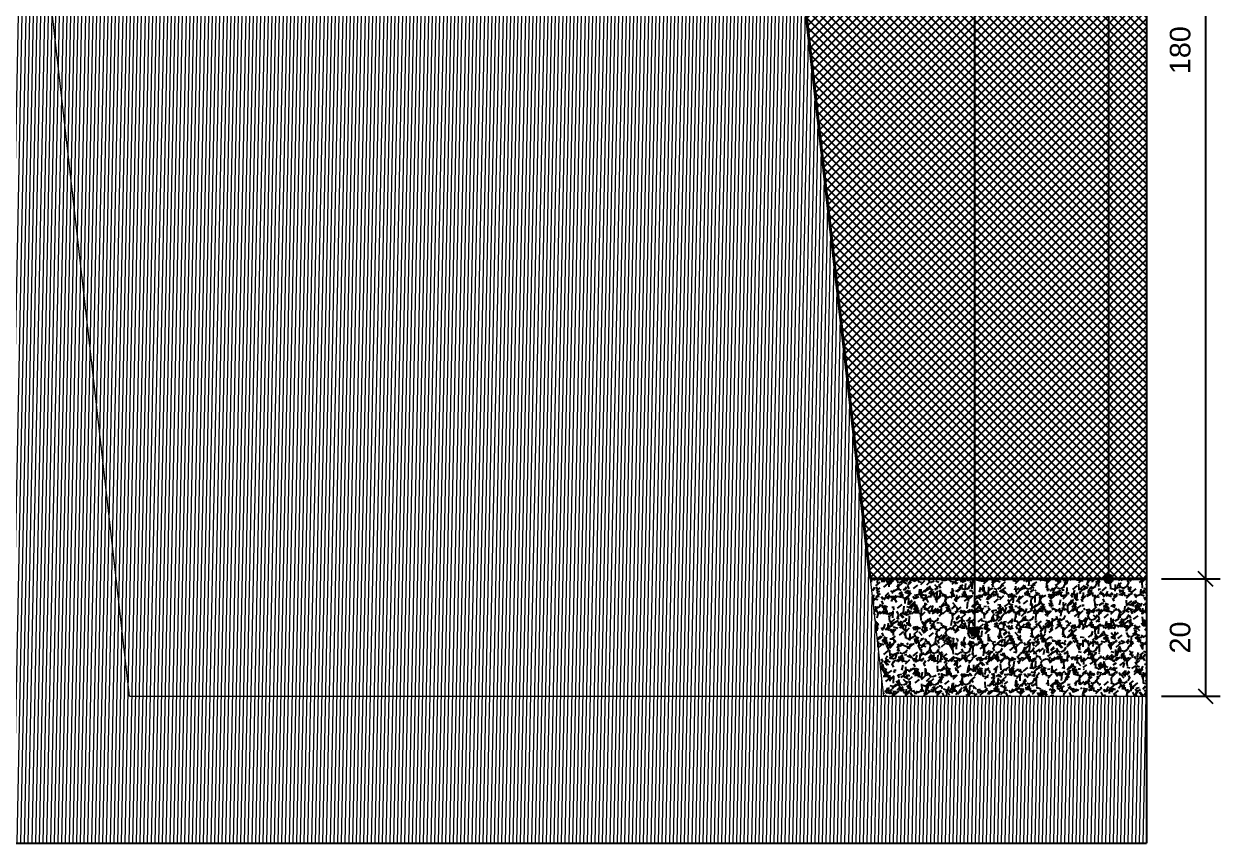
# Model space of a CAD drawing. Header units: metres. Extents: x -325 to 301, y -147 to 149.
# Drawn here: x 64.212 to 66.25, y 14.518 to 15.913 of the extents above; entities that cross this region are included whole.
import ezdxf

# ---------------------------------------------------------------- set-up
doc = ezdxf.new("R2010")
doc.units = ezdxf.units.M
doc.linetypes.add('ACAD_ISO03W100', pattern=[30, 12, -18])
doc.layers.get('Defpoints').update_dxf_attribs({"lineweight": 13})
doc.layers.add('-aux', color=50, linetype='Continuous', plot=False)
doc.layers.add('0-TX-1_25', color=7, linetype='Continuous', true_color=0x3f4f7f)
doc.layers.add('03-SOL-H-sorra', color=7, linetype='Continuous', true_color=0x7e7a67)
for name, color, linetype in [('02-L-Geotextile', 32, 'Continuous'), ('1-SECCIÓ', 1, 'Continuous'), ('EIT_3 TR terra vegetal', 45, 'Continuous')]:
    doc.layers.add(name, color=color, linetype=linetype)
doc.layers.add('1-CM', color=7, linetype='Continuous', lineweight=0)
doc.layers.add('3-TR Seleccionat', color=44, linetype='Continuous', lineweight=0)
doc.styles.get("Standard").update_dxf_attribs({"font": 'arial.ttf'})
doc.dimstyles.new('ISO-25', dxfattribs={"dimtxt": 0.1, "dimasz": 0.1, "dimexe": 0.1, "dimexo": 0.1, "dimgap": 0.1, "dimtad": 1, "dimdec": 0, "dimlfac": 100, "dimzin": 9, "dimtxsty": 'Standard', "dimblk": 'OBLIQUE', "dimcen": 0.1, "dimadec": 0, "dimazin": 0, "dimtfac": 1, "dimtdec": 0, "dimtmove": 0, "dimatfit": 3, "dimldrblk": 'OBLIQUE', "dimfxl": 1, "dimarcsym": 0})

# ---------------------------------------------------------------- blocks, each defined once
blk = doc.blocks.new('_Oblique')
at = {"color": 0, "lineweight": -2}
blk.add_line((-0.499999999995058, -0.4999999998130015), (0.500000000028669, 0.500000000163238), dxfattribs=at)
blk = doc.blocks.new('*D1377')
at = {"layer": '0-TX-1_25', "color": 0, "lineweight": -2, "transparency": 16777216}
for p, q in [((66.14968644550362, 16.76851358359271), (66.24966964284826, 16.76851358359271)), ((66.22466964284826, 16.76851358359271), (66.22466964284826, 14.96851387272304)), ((66.14968644539115, 14.96851387272304), (66.24966964284826, 14.96851387272304))]:
    blk.add_line(p, q, dxfattribs=at)
at = {"layer": 'Defpoints', "color": 0, "transparency": 16777216}
for p in [(66.12468644550361, 16.76851358359271), (66.12468644539115, 14.96851387272304), (66.22466964284826, 14.96851387272304)]:
    blk.add_point(p, dxfattribs=at)
at = {"layer": '0-TX-1_25', "color": 0, "lineweight": -2, "transparency": 16777216, "xscale": 0.025, "yscale": 0.025, "zscale": 0.025}
for p, rotation in [((66.22466964284826, 16.76851358359271), 90), ((66.22466964284826, 14.96851387272304), 270)]:
    blk.add_blockref('_Oblique', p, dxfattribs=dict(at, rotation=rotation))
at = {"layer": '0-TX-1_25', "color": 0, "transparency": 16777216, "insert": (66.18179958827798, 15.86851372815785), "char_height": 0.035, "attachment_point": 5, "rotation": 90}
blk.add_mtext('180', dxfattribs=at)
blk = doc.blocks.new('*D1378')
at = {"layer": '0-TX-1_25', "color": 0, "lineweight": -2, "transparency": 16777216}
for p, q in [((66.14962449553721, 14.96848977604491), (66.24960769288194, 14.96848977604491)), ((66.22460769288193, 14.96848977604491), (66.22460769288193, 14.76848977604488)), ((66.14962449542475, 14.76848977604488), (66.24960769288194, 14.76848977604488))]:
    blk.add_line(p, q, dxfattribs=at)
at = {"layer": 'Defpoints', "color": 0, "transparency": 16777216}
for p in [(66.1246244955372, 14.96848977604491), (66.12462449542474, 14.76848977604488), (66.22460769288193, 14.76848977604488)]:
    blk.add_point(p, dxfattribs=at)
at = {"layer": '0-TX-1_25', "color": 0, "lineweight": -2, "transparency": 16777216, "xscale": 0.025, "yscale": 0.025, "zscale": 0.025}
for p, rotation in [((66.22460769288193, 14.96848977604491), 90), ((66.22460769288193, 14.76848977604488), 270)]:
    blk.add_blockref('_Oblique', p, dxfattribs=dict(at, rotation=rotation))
at = {"layer": '0-TX-1_25', "color": 0, "transparency": 16777216, "insert": (66.18173763831166, 14.86848977604487), "char_height": 0.035, "attachment_point": 5, "rotation": 90}
blk.add_mtext('20', dxfattribs=at)
blk = doc.blocks.new('POINT')
at = {"layer": '0-TX-1_25'}
h = blk.add_hatch(dxfattribs=at)
h.set_pattern_fill('ANGLE', color=256)
h.set_pattern_definition([(0, (-83.74681484067048, -12.72584030761209), (0, 6.985), [5.08, -1.905]), (90, (-83.74681484067048, -12.72584030761209), (-6.985, 4.277078946022131e-16), [5.08, -1.905])])
edge = h.paths.add_edge_path()
edge.add_arc((0, 0), 0.0075, 0, 360)
h = blk.add_hatch(color=256, dxfattribs=at)
h.dxf.hatch_style = 1
edge = h.paths.add_edge_path()
edge.add_arc((0, 0), 0.0075, 0, 360)
blk.add_circle((0, 0), 0.0075, dxfattribs=at)

msp = doc.modelspace()

# ---------------------------------------------------------------- hatches: boundary and pattern name
at = {"layer": '03-SOL-H-sorra'}
h = msp.add_hatch(dxfattribs=at)
h.set_pattern_fill('GRAVEL', color=256, scale=0.0015, angle=45.57823182521773, style=0)
h.set_pattern_definition([(273.5910193252177, (-3.829413591708743, -63.18422876266615), (0.0315614064445395, -0.4576978562580837), [0.005125821599999996, -0.5074572545934745]), (230.5479728252178, (-3.829092539985098, -63.18934452915718), (0.2927988807063723, 0.3532028672832049), [0.008796070799999991, -0.8708107334028594]), (178.0886789252177, (-3.834681842497972, -63.19613647368138), (0.5659992078467491, -0.02122985437609437), [0.006202222799999996, -0.6140208419114994]), (312.8519208252177, (-3.83827935291292, -63.21341575100465), (-0.5175580738186486, 0.5605615490069846), [0.008010067800000001, -0.79299656138607]), (338.4118860052178, (-3.83283165938046, -63.21928804162896), (-0.4598729198166084, 0.1839537648957676), [0.007854505500000001, -0.77759711618016]), (42.85192082521767, (-3.825528115222241, -63.22217796684059), (-0.5605615490069846, -0.5175580738186486), [0.008010067800000001, -0.79299656138607]), (83.27247229521772, (-3.819655824597916, -63.21673027330814), (-0.07456488151619256, -0.6204217665785452), [0.0105929049, -1.048696729713705]), (117.8335601952177, (-3.818414889125009, -63.20621031455575), (-0.4119755516710567, 0.7771642521535052), [0.0100007928, -0.990078849028575]), (167.0077974452177, (-3.823084307888635, -63.1973665338365), (-0.5670867396270464, 0.1289874402380721), [0.008037194999999992, -0.7956831854806796]), (220.8145901252177, (-3.830915764657561, -63.19555962214071), (0.3205539276823793, 0.2726565595165129), [0.0091756992, -0.44960905425]), (267.9756696252177, (-3.837860193479941, -63.2015569789194), (-0.02068608868320609, -0.6198780006864176), [0.0118661688, -1.174751587682655]), (184.3923066552177, (-3.811606401774782, -63.18674325956528), (-0.3499402705637986, -0.03047387467488752), [0.004050068099999999, -0.40095848736516]), (217.0474662252178, (-3.815644592408873, -63.18705343597117), (0.4011002339134928, 0.3004116048933317), [0.007705229699999996, -0.7628195849555994]), (270.5782318252178, (-3.821794433485749, -63.19169566644035), (0.02721127936783295, -0.02666751347925078), [0.0053881401, -0.04849339662642]), (248.7768223352178, (-3.826926512953449, -63.19040035437858), (0.07891500867375595, 0.189391423792005), [0.0029016198, -0.2872593355334099]), (337.3796413152177, (-3.827976900515949, -63.19310516933871), (-0.108301351586422, 0.05279126106236078), [0.004103484300000001, -0.20107129485]), (76.54198835521774, (-3.824189072039999, -63.19468346951193), (0.02557998170702847, 0.1349688650610565), [0.006664794899999999, -0.21549447229365]), (207.1432830052177, (-3.822637960161217, -63.18820170139362), (0.08054630632486659, 0.02775504526062822), [0.004819307100000001, -0.11566347175242]), (61.96777215921773, (-3.843444058333915, -63.20888771137206), (0.1850412966889904, 0.3521153341160528), [0.006751320000000001, -0.668382400088085]), (115.9244077652177, (-3.840271145010831, -63.20292841820556), (0.1926540191158534, -0.402187765749548), [0.005663984099999997, -0.5607332351729996]), (338.7768223352177, (-3.828080216034792, -63.18286819869776), (-0.1893914237921448, 0.07891500867381042), [0.005803201500000001, -0.2843577538334099]), (29.18869149521774, (-3.82267058611454, -63.18496897382279), (-0.3483089728825237, -0.1921102532649198), [0.006751319999999996, -0.6683824000880995]), (25.02218660521773, (-3.826573065125871, -63.22542156972919), (-0.1877601261319029, -0.08272136988065176), [0.006510527999999999, -0.3190160146965901]), (340.3533724252178, (-3.820673586207121, -63.22266781583909), (-0.4326616405274602, 0.1572862511984727), [0.0054550818, -0.5400539007108001]), (112.3796413152177, (-3.800602261532163, -63.20926359938333), (-0.08272136989245123, 0.1877601261267086), [0.005803201499999996, -0.2843577538334097]), (62.93225646521773, (-3.802811789834905, -63.20389747073418), (-0.237832557729163, -0.4604166857141386), [0.006386741100000002, -0.632285639703]), (115.0221866052177, (-3.813669343136993, -63.22259712627357), (0.08272136987934776, -0.1877601261324785), [0.003255263999999999, -0.3222712786965901]), (146.8881642992177, (-3.802202312340924, -63.21089627614541), (-0.135512630950578, 0.07945877454916227), [0.001942719, -0.19232992446789]), (211.5419883572177, (-3.803829551444096, -63.20983501326512), (0.1072138198055686, 0.05496632462423911), [0.007854505500000001, -0.149235818836035]), (231.5872377852177, (-3.810523618108348, -63.21394389346473), (0.2394638554089973, 0.2987803071700668), [0.007279005, -0.720620472950055]), (349.2682993552177, (-3.8217400568969, -63.19708354572505), (-0.08109007221672618, 0.02612374758503379), [0.005494858199999996, -0.1318766453951999]), (38.73545841521775, (-3.816341302294418, -63.19810674499314), (0.5077702878614525, 0.4092567223212005), [0.0095933514, -0.9497401359754649]), (106.5236277252177, (-3.808858085543577, -63.19210395055556), (0.08380890165317186, -0.2955177118273786), [0.0039226236, -0.38834088477165]), (135.5782318252177, (-3.809973725012711, -63.18834331037404), (-0.05387879284707866, -0.0005437658885821262), [0.002286, -0.035814]), (165.8346689852177, (-3.811873306758969, -63.2136880936477), (0.2971490094863614, -0.07782747690418311), [0.005293004400000001, -0.524009111598]), (93.59101932521773, (-3.817005386226654, -63.21239278158595), (-0.03156140644293765, 0.4576978562581842), [0.01025164319999999, -0.5023314329934744]), (45.57823182521773, (-3.817647489673945, -63.20216124860389), (-0.0005437658885821262, 0.05387879284707866), [0.009905999999999991, -0.02819399999999998]), (10.88307832521775, (-3.81071393616935, -63.19508631596825), (0.4571540903210559, 0.08544019957095594), [0.0060241434, -0.5963897508621]), (299.6328359252177, (-3.804798144273946, -63.19394892586357), (0.08217760399441565, -0.1338813332833923), [0.005547436199999999, -0.27182475058158]), (253.2242071852178, (-3.802055265701611, -63.19877082892538), (-0.2345699624821267, -0.7836894427648844), [0.009032176500000001, -0.89418696634407]), (221.0043105652177, (-3.804662202801794, -63.20741862407533), (-0.3738889545980399, -0.3270791183025397), [0.00955544189999999, -0.9459876968435995])])
h.paths.add_polyline_path([(65.65360456320255, 14.96848977604488), (65.67629045805346, 14.76848977604487), (66.12462449542471, 14.76848977604487), (66.12462449542471, 14.96848977604488)])
at = {"layer": '3-TR Seleccionat'}
h = msp.add_hatch(dxfattribs=at)
h.set_pattern_fill('ANSI31', color=256, scale=0.002, angle=223.8682194563586, style=0)
h.set_pattern_definition([(268.8682194563586, (428200.45517159, -659405.297450917), (-0.006348761178338337, 0.0001254252782496586), [])])
h.paths.add_polyline_path([(63.24378730108604, 16.38864139983551), (63.24378730108604, 14.51848977604487), (66.12462449542471, 14.51848977604487), (66.12462449542471, 14.76848977604487), (65.67629045805346, 14.76848977604487), (65.46984887162348, 16.58848927605712), (64.18579947419461, 16.58848927605713), (64.18564599951488, 16.38905076870378)])
at = {"layer": 'EIT_3 TR terra vegetal'}
h = msp.add_hatch(dxfattribs=at)
h.set_pattern_fill('_USER', color=256, scale=0.01, angle=45.00000000000005, style=0, double=1, pattern_type=0)
h.set_pattern_definition([(45.00000000000005, (-3.821402922045976, -63.23048839729024), (-0.007071067811865481, 0.007071067811865469), []), (135.0000000000001, (-3.821402922045976, -63.23048839729024), (-0.00707106781186547, -0.007071067811865481), [])])
h.paths.add_polyline_path([(65.65360456320253, 14.96848977604488), (65.46984887162347, 16.58848927605712), (65.41827166895924, 16.76847334818772), (66.12462449542471, 16.76848948691452), (66.12462449542471, 14.96848977604488)])

# ---------------------------------------------------------------- linework, layer by layer
at = {"layer": '-aux'}
msp.add_lwpolyline([(63.24378730108604, 14.51848977604487), (66.12462449542471, 14.51848977604487)], dxfattribs=at)
at = {"layer": '0-TX-1_25'}
for points in [[(65.8315051893013, 17.21967139161531), (65.8315051893013, 14.87879875715167)], [(66.05955257952276, 17.21967139160843), (66.05955348421273, 14.96848977604488)]]:
    msp.add_lwpolyline(points, dxfattribs=at)
at = {"layer": '02-L-Geotextile', "linetype": 'ACAD_ISO03W100', "ltscale": 0.002, "const_width": 0.005, "elevation": 7.365003276565917e-10}
msp.add_lwpolyline([(65.46984887162348, 16.58848927605712), (65.65356453830208, 14.96877898887817)], dxfattribs=at)
at = {"layer": '02-L-Geotextile', "color": 244, "linetype": 'ACAD_ISO03W100', "ltscale": 0.002, "true_color": 0x991b1e, "const_width": 0.005}
msp.add_lwpolyline([(65.65360456320255, 14.96848977604488), (66.12462449542471, 14.96848977604488)], dxfattribs=at)
at = {"layer": '1-CM'}
for points in [[(65.46984887162348, 16.58848927605712), (65.67629045805346, 14.76848977604487)], [(64.39225183167733, 14.76848977604487), (64.20842173661605, 16.38906066793573)], [(65.65360456320253, 14.96848977604488), (66.12462449542471, 14.96848977604488)], [(64.39225183167733, 14.76848977604487), (66.12462449542471, 14.76848977604487)]]:
    msp.add_lwpolyline(points, dxfattribs=at)
at = {"layer": '1-SECCIÓ'}
msp.add_lwpolyline([(66.12462449542471, 16.86848977604487), (66.12462449542471, 14.51848977604487)], dxfattribs=at)

# ---------------------------------------------------------------- block references
at = {"layer": '0-TX-1_25'}
for p in [(66.05955348421273, 14.96848977256471), (65.8315051893013, 14.87879875715167)]:
    msp.add_blockref('POINT', p, dxfattribs=at)

# ---------------------------------------------------------------- dimensions: what is measured, and where the dimension line sits
for base, p1, p2, picture, middle in [((66.22466964284826, 14.96851387272304), (66.12468644550358, 16.7685135835927), (66.12468644539112, 14.96851387272303), '*D1377', (66.18179958827798, 15.86851372815785)), ((66.22460769288193, 14.76848977604488), (66.12462449553718, 14.9684897760449), (66.12462449542471, 14.76848977604487), '*D1378', (66.18173763831166, 14.86848977604487))]:
    dim = msp.add_linear_dim(base=base, p1=p1, p2=p2, angle=90, dimstyle='ISO-25', override={"dimtxt": 0.035, "dimasz": 0.025, "dimexe": 0.025, "dimexo": 0.025, "dimgap": 0.025, "dimblk1": 'Oblique', "dimblk2": 'Oblique', "dimsah": 1, "dimfxl": 0.1, "dimfxlon": 1, "dimarcsym": 1}, dxfattribs=at)
    dim.commit()
    dim.dimension.update_dxf_attribs({"geometry": picture, "text_midpoint": middle})

doc.saveas('drawing.dxf')
